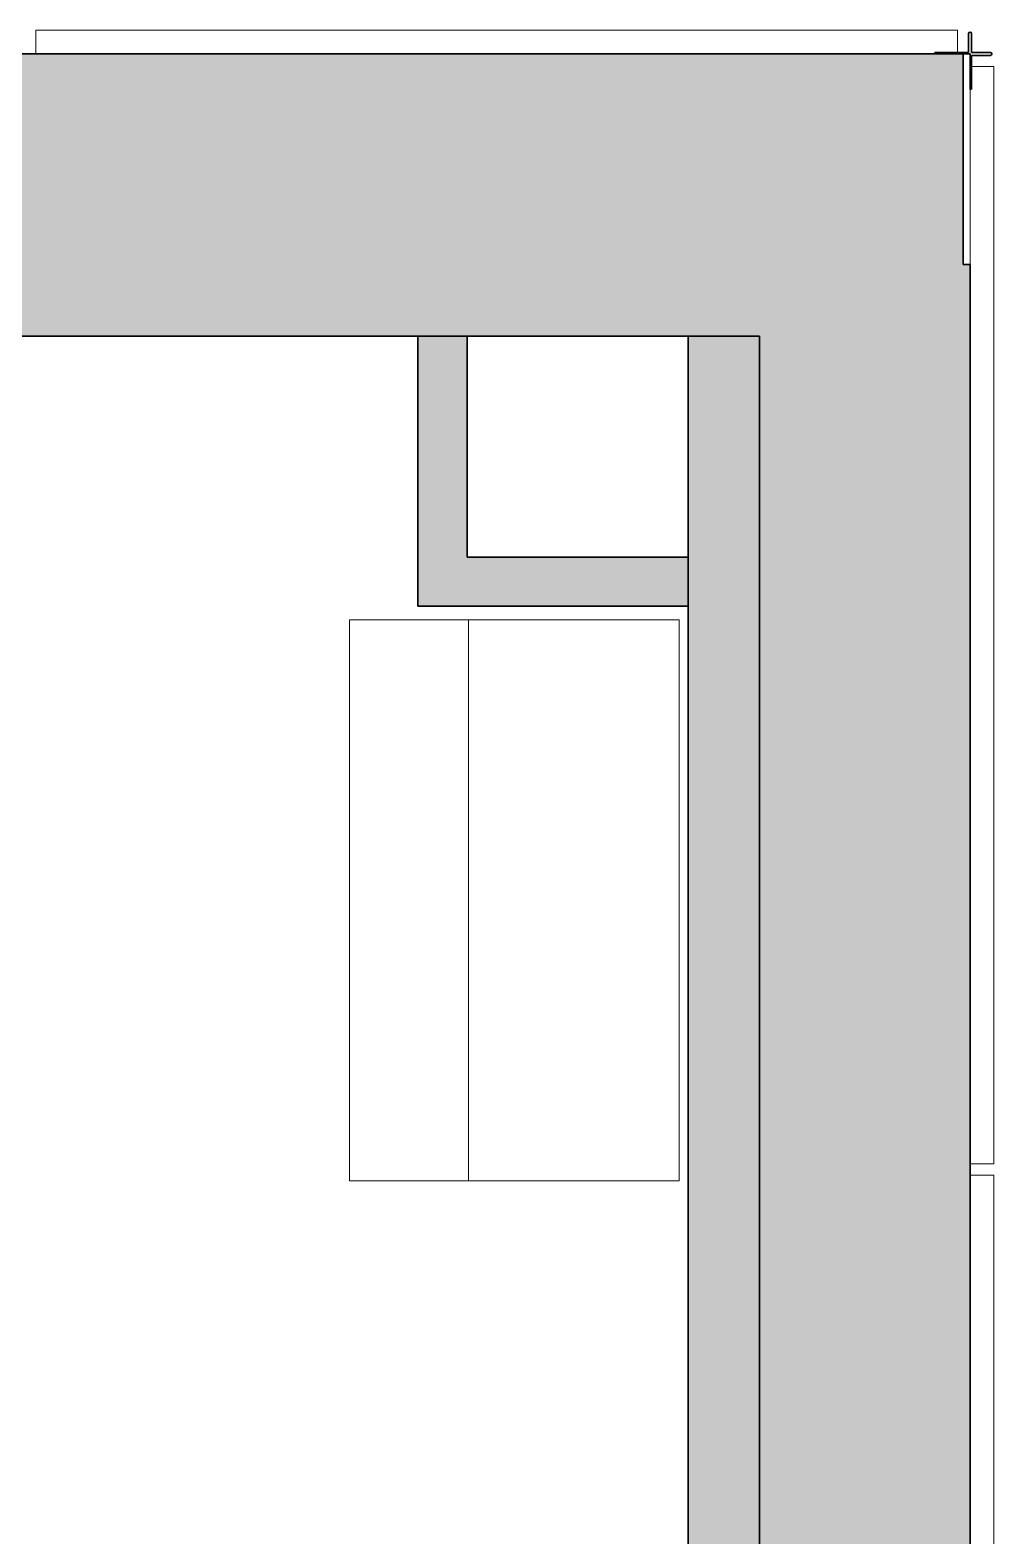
# Model space of a CAD drawing. Header units: millimetres. Extents: x 155927 to 295199, y -4084 to 97293.
# Drawn here: x 229801 to 231175, y 32535 to 34682 of the extents above; entities that cross this region are included whole.
import ezdxf

# ---------------------------------------------------------------- set-up
doc = ezdxf.new("R2010")
doc.units = ezdxf.units.MM
doc.header["$MEASUREMENT"] = 0
for name, color, linetype, lineweight in [('A-GLAZ-CURT', 7, 'CONTINUOUS', 9), ('A-WALL', 7, 'CONTINUOUS', 9), ('A-WALL-PATT', 7, 'CONTINUOUS', 9), ('I-FURN', 8, 'CONTINUOUS', 9), ('I-WALL', 7, 'CONTINUOUS', 9)]:
    doc.layers.add(name, color=color, linetype=linetype, lineweight=lineweight)

msp = doc.modelspace()

# ---------------------------------------------------------------- hatches: boundary and pattern name
at = {"layer": 'A-WALL-PATT'}
h = msp.add_hatch(color=256, dxfattribs=at)
h.paths.add_polyline_path([(231130.8, 34347.6), (231130.8, 34647.6), (229692.8, 34647.6), (229692.8, 34347.6), (230840.8, 34347.6)], flags=0)
h.paths.add_polyline_path([(220908.8, 34347.6), (220908.8, 34647.6), (202317.8, 34647.6), (202317.8, 34347.6), (220172.3, 34347.6)], flags=0)
h.paths.add_polyline_path([(200283.7, 34347.6), (200283.7, 34647.6), (197292.8, 34647.6), (197292.8, 34347.6), (199760.7, 34347.6)], flags=0)
h.paths.add_polyline_path([(194558.8, 34347.6), (194558.8, 34647.6), (192442.8, 34647.6), (192442.8, 34437.6), (192417.8, 34437.6), (192417.8, 34347.6), (193757.3, 34347.6)], flags=0)
h.paths.add_polyline_path([(190808.8, 34347.6), (190808.8, 34437.6), (190783.8, 34437.6), (190783.8, 34647.6), (187318, 34647.6), (187318, 34347.6), (190783.8, 34347.6)], flags=0)
h.paths.add_polyline_path([(185283.8, 34347.6), (185283.8, 34647.6), (166692.8, 34647.6), (166692.8, 34347.6), (184151.8, 34347.6)], flags=0)
h.paths.add_polyline_path([(157908.8, 34347.6), (157908.8, 34647.6), (156760.8, 34647.6), (156760.8, 34347.6), (157736.8, 34347.6)], flags=0)
for points in [[(229692.8, 34245.6), (230840.8, 34245.6), (230840.8, 34347.6), (229692.8, 34347.6)], [(230423.7, 33930.3), (230423.7, 34245.6), (230353.7, 34245.6), (230353.7, 33930.3)], [(230738.8, 29907.6), (230840.8, 29907.6), (230840.8, 34245.6), (230738.8, 34245.6), (230738.8, 30111.4)], [(230738.8, 33860.3), (230738.8, 33930.3), (230353.7, 33930.3), (230353.7, 33860.3)]]:
    msp.add_hatch(color=256, dxfattribs=at).paths.add_polyline_path(points, flags=0)
h = msp.add_hatch(color=256, dxfattribs=at)
h.paths.add_polyline_path([(230840.8, 9267.6), (231140.8, 9267.6), (231140.8, 13645.6), (230840.8, 13645.6), (230840.8, 9369.6)], flags=0)
h.paths.add_polyline_path([(231136.4, 14969.6), (231140.8, 14969.6), (231140.8, 16290.6), (230840.8, 16290.6), (230840.8, 14969.6), (230978.5, 14969.6)], flags=0)
h.paths.add_polyline_path([(230978.5, 25449.6), (231140.8, 25449.6), (231140.8, 26790.6), (230840.8, 26790.6), (230840.8, 25449.6)], flags=0)
h.paths.add_polyline_path([(230840.8, 28449.6), (231140.8, 28449.6), (231140.8, 34347.6), (230840.8, 34347.6), (230840.8, 28590.8)], flags=0)

# ---------------------------------------------------------------- linework, layer by layer
at = {"layer": 'A-GLAZ-CURT', "lineweight": 20}
for p, q in [((231122.8, 34681.6), (229808.8, 34681.6)), ((229808.8, 34681.6), (229808.8, 34647.6)), ((231122.8, 34647.6), (231122.8, 34681.6)), ((229808.8, 34647.6), (231122.8, 34647.6)), ((231140.8, 34629.6), (231140.8, 33065.6)), ((231174.8, 34629.6), (231140.8, 34629.6)), ((231174.8, 33065.6), (231174.8, 34629.6)), ((231140.8, 33065.6), (231174.8, 33065.6)), ((231140.8, 33049.6), (231140.8, 30065.6)), ((231174.8, 33049.6), (231140.8, 33049.6)), ((231174.8, 30065.6), (231174.8, 33049.6))]:
    msp.add_line(p, q, dxfattribs=at)
at = {"layer": 'A-WALL', "lineweight": 30}
for p, q in [((231138.8, 34676.6), (231138.8, 34649.6)), ((231142.8, 34649.6), (231142.8, 34676.6)), ((231130.8, 34647.6), (229692.8, 34647.6)), ((231090.8, 34649.6), (231090.8, 34647.6)), ((231138.8, 34649.6), (231090.8, 34649.6)), ((231090.8, 34647.6), (231140.8, 34647.6)), ((231130.8, 34347.6), (231130.8, 34647.6)), ((231140.8, 34647.6), (231140.8, 34597.6)), ((231169.8, 34649.6), (231142.8, 34649.6)), ((231142.8, 34597.6), (231142.8, 34645.6)), ((231142.8, 34645.6), (231169.8, 34645.6)), ((231140.8, 34597.6), (231142.8, 34597.6)), ((231140.8, 34347.6), (231130.8, 34347.6)), ((231140.8, 28449.6), (231140.8, 34347.6)), ((230840.8, 34245.6), (230840.8, 29907.6))]:
    msp.add_line(p, q, dxfattribs=at)
for centre, start, end in [((231140.8, 34676.6), 0, 180), ((231169.8, 34647.6), 270, 90)]:
    msp.add_arc(centre, 2, start, end, dxfattribs=at)
at = {"layer": 'I-FURN'}
for p, q in [((230426, 33841.2), (230256, 33841.2)), ((230256, 33841.2), (230256, 33041.2)), ((230726, 33841.2), (230426, 33841.2)), ((230426, 33841.2), (230426, 33041.2)), ((230726, 33041.2), (230726, 33841.2)), ((230256, 33041.2), (230426, 33041.2)), ((230426, 33041.2), (230726, 33041.2))]:
    msp.add_line(p, q, dxfattribs=at)
at = {"layer": 'I-WALL', "lineweight": 30}
for p, q in [((229692.8, 34245.6), (230840.8, 34245.6)), ((230353.7, 34245.6), (230353.7, 33930.3)), ((230423.7, 34245.6), (230353.7, 34245.6)), ((230423.7, 33930.3), (230423.7, 34245.6)), ((230840.8, 34245.6), (230738.8, 34245.6)), ((230738.8, 34245.6), (230738.8, 29907.6)), ((230840.8, 29907.6), (230840.8, 34245.6)), ((230353.7, 33930.3), (230353.7, 33860.3)), ((230738.8, 33930.3), (230423.7, 33930.3)), ((230738.8, 33860.3), (230738.8, 33930.3)), ((230353.7, 33860.3), (230738.8, 33860.3))]:
    msp.add_line(p, q, dxfattribs=at)

doc.saveas('drawing.dxf')
